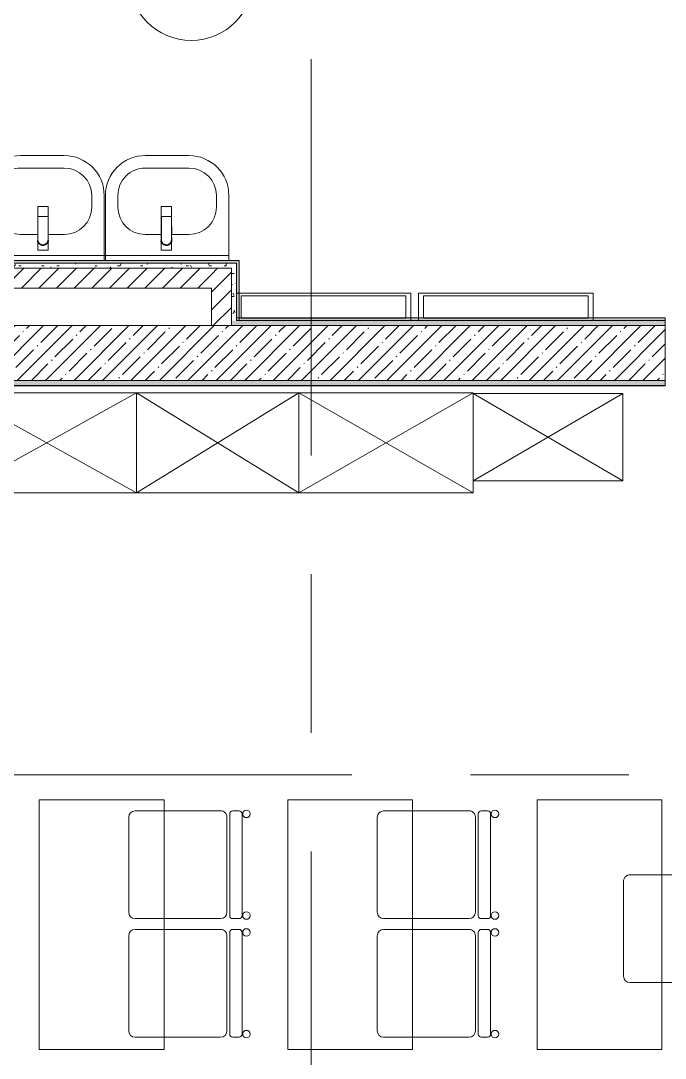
# Model space of a CAD drawing. Header units: millimetres. Extents: x 1322 to 199238, y -8553 to 29000.
# Drawn here: x 39264 to 41849, y 2465 to 6621 of the extents above; entities that cross this region are included whole.
import ezdxf

# ---------------------------------------------------------------- set-up
doc = ezdxf.new("R2010")
doc.units = ezdxf.units.MM
doc.linetypes.add('Осевая', pattern=[3175, 635, -476.25, 1587.5, -476.25])
for name, color, linetype, lineweight in [('0-1', 7, 'Continuous', 9), ('A-AREA-IDEN', 7, 'Continuous', 9), ('A-WALL', 7, 'Continuous', 9), ('I-WALL', 7, 'Continuous', 9), ('P-SANR-FIXT', 7, 'Continuous', 9), ('Оси-2', 7, 'Осевая', 9)]:
    doc.layers.add(name, color=color, linetype=linetype, lineweight=lineweight)
for name, color, linetype, lineweight, true_color in [('A-WALL-1', 7, 'Continuous', 9, 0x3c3c3c), ('A-WALL-FNSH-1', 7, 'Continuous', 9, 0x3c3c3c), ('I-FURN-1', 7, 'Continuous', 9, 0xf0f0f0)]:
    doc.layers.add(name, color=color, linetype=linetype, lineweight=lineweight, true_color=true_color)
pattern_1 = [(45, (-75531.326, 0), (-35.35534, 35.35534), [])]
pattern_2 = [(0, (-75531.326, 0), (121.92, 30.48), [10.058, -81.382, 10.058, -81.382, -487.68]), (0, (-75531.326, 0), (121.92, 30.48), [-182.88, 10.058, -172.822, 10.058, -81.382, -213.36]), (0, (-75531.326, 0), (121.92, 30.48), [-457.2, 10.058, -50.902, 10.058, -142.342]), (120, (-75485.606, 15.24), (-87.356454, 90.345817), [10.058, -81.382, 10.058, -81.382, -487.68]), (120, (-75485.606, 15.24), (-87.356454, 90.345817), [-182.88, 10.058, -172.822, 10.058, -81.382, -213.36]), (120, (-75485.606, 15.24), (-87.356454, 90.345817), [-457.2, 10.058, -50.902, 10.058, -142.342]), (240, (-75470.366, 76.2), (-34.563546, -120.825817), [10.058, -81.382, 10.058, -81.382, -487.68]), (240, (-75470.366, 76.2), (-34.563546, -120.825817), [-182.88, 10.058, -172.822, 10.058, -81.382, -213.36]), (240, (-75470.366, 76.2), (-34.563546, -120.825817), [-457.2, 10.058, -50.902, 10.058, -142.342])]

# ---------------------------------------------------------------- blocks, each defined once
blk = doc.blocks.new('Стол базовый прямоугольный - 1_89-25401668-План размещения напольных электротехнических лючков и розеток 1 этажа в осях 23_1-33')
at = {"layer": 'I-FURN-1'}
for p, q in [((500, 250), (-500, 250)), ((-500, 250), (-500, -250)), ((500, -250), (500, 250)), ((-500, -250), (500, -250))]:
    blk.add_line(p, q, dxfattribs=at)
blk = doc.blocks.new('M_Стул-Breuer - 1_87-25466819-План размещения напольных электротехнических лючков и розеток 1 этажа в осях 23_1-33')
at = {"layer": 'I-FURN-1'}
for p, q in [((-215.9, 215.9), (-215.9, 100)), ((190.5, 241.3), (-190.5, 241.3)), ((215.9, 100), (215.9, 215.9)), ((-215.9, 100), (-215.9, -127)), ((215.9, -127), (215.9, 100)), ((203.2, -163.5), (-203.2, -163.5)), ((-190.5, -152.4), (190.5, -152.4)), ((-215.9, -176.2), (-215.9, -200.8)), ((215.9, -200.8), (215.9, -176.2)), ((-203.2, -213.5), (203.2, -213.5))]:
    blk.add_line(p, q, dxfattribs=at)
for centre, radius, start, end in [((-190.5, 215.9), 25.4, 90, 180), ((190.5, 215.9), 25.4, 0, 90), ((-190.5, -127), 25.4, 180, 270), ((-203.2, -176.2), 12.7, 90, 180), ((190.5, -127), 25.4, 270, 360), ((203.2, -176.2), 12.7, 360, 90), ((-203.2, -200.8), 12.7, 180, 270), ((203.2, -200.8), 12.7, 270, 360), ((-203.5, -230.6), 15.1, 360, 180), ((-203.5, -230.6), 15.1, 180, 360), ((203.7, -230.6), 15.1, 360, 180), ((203.7, -230.6), 15.1, 180, 360)]:
    blk.add_arc(centre, radius, start, end, dxfattribs=at)
blk = doc.blocks.new('Шкаф параметрический - 13_3-25587571-План размещения напольных электротехнических лючков и розеток 1 этажа в осях 23_1-33')
at = {"layer": 'I-FURN-1'}
for p, q in [((0, 0), (600, 350)), ((0, 350), (600, 0)), ((600, 350), (0, 350)), ((0, 350), (0, 0)), ((0, 0), (0, 350)), ((0, 350), (600, 350)), ((600, 0), (600, 350)), ((600, 350), (600, 0)), ((0, 0), (600, 0)), ((600, 0), (0, 0))]:
    blk.add_line(p, q, dxfattribs=at)
blk = doc.blocks.new('Шкаф параметрический - 13_1-25587687-План размещения напольных электротехнических лючков и розеток 1 этажа в осях 23_1-33')
at = {"layer": 'I-FURN-1'}
for p, q in [((0, 0), (700, 400)), ((0, 400), (700, 0)), ((700, 400), (0, 400)), ((0, 400), (0, 0)), ((0, 0), (0, 400)), ((0, 400), (700, 400)), ((700, 0), (700, 400)), ((700, 400), (700, 397.6)), ((700, 397.6), (700, 47.6)), ((700, 47.6), (700, 0)), ((0, 0), (700, 0)), ((700, 0), (0, 0))]:
    blk.add_line(p, q, dxfattribs=at)
blk = doc.blocks.new('Шкаф параметрический - 13_2-25587811-План размещения напольных электротехнических лючков и розеток 1 этажа в осях 23_1-33')
at = {"layer": 'I-FURN-1'}
for p, q in [((0, 0), (650, 400)), ((0, 400), (650, 0)), ((650, 400), (0, 400)), ((0, 400), (0, 0)), ((0, 0), (0, 400)), ((0, 400), (650, 400)), ((650, 0), (650, 400)), ((650, 400), (650, 0)), ((0, 0), (650, 0)), ((650, 0), (0, 0))]:
    blk.add_line(p, q, dxfattribs=at)
blk = doc.blocks.new('Шкаф параметрический - 13_4-25587915-План размещения напольных электротехнических лючков и розеток 1 этажа в осях 23_1-33')
at = {"layer": 'I-FURN-1'}
for p, q in [((0, 0), (720, 400)), ((0, 400), (720, 0)), ((720, 400), (0, 400)), ((0, 400), (0, 0)), ((0, 0), (0, 400)), ((0, 400), (720, 400)), ((720, 0), (720, 400)), ((720, 400), (720, 0)), ((0, 0), (720, 0)), ((720, 0), (0, 0))]:
    blk.add_line(p, q, dxfattribs=at)
blk = doc.blocks.new('Вешалка - 1_25-26107852-План размещения напольных электротехнических лючков и розеток 1 этажа в осях 23_1-33')
at = {"layer": 'I-FURN-1'}
for p, q in [((350, 55), (-350, 55)), ((-350, 55), (-350, -55)), ((-339, 55), (350, 55)), ((-330.4, -46), (-330.4, 44.4)), ((-330.4, -44.1), (-330.4, 44.4)), ((-330.4, 44.4), (330.2, 44.4)), ((330.2, 44.4), (-330.4, 44.4)), ((330.2, 44.4), (330.2, -46)), ((330.2, -44), (330.2, 44.4)), ((350, -55), (350, 55)), ((350, 55), (350, -44)), ((-350, -55), (350, -55)), ((330.2, -46), (-330.4, -46))]:
    blk.add_line(p, q, dxfattribs=at)
blk = doc.blocks.new('Вешалка - 1_25-V77-План размещения напольных электротехнических лючков и розеток 1 этажа в осях 23_1-33')
at = {"layer": 'I-FURN-1'}
for p, q in [((350, 55), (-350, 55)), ((-350, 55), (-350, -55)), ((-350, -44), (-350, 55)), ((-350, 55), (350, 55)), ((-330.4, -46), (-330.4, 44.4)), ((-330.4, -44), (-330.4, 44.4)), ((-330.4, 44.4), (330.2, 44.4)), ((330.2, 44.4), (-330.4, 44.4)), ((330.2, 44.4), (330.2, -46)), ((330.2, -44), (330.2, 44.4)), ((350, -55), (350, 55)), ((350, 55), (350, -44)), ((-350, -55), (350, -55)), ((330.2, -46), (-330.4, -46))]:
    blk.add_line(p, q, dxfattribs=at)
blk = doc.blocks.new('M_Стул-Breuer - 1_87-V86-План размещения напольных электротехнических лючков и розеток 1 этажа в осях 23_1-33')
at = {"layer": 'I-FURN-1'}
for p, q in [((-215.9, 215.9), (-215.9, 87.8)), ((190.5, 241.3), (-190.5, 241.3)), ((215.9, 87.8), (215.9, 215.9)), ((-215.9, 87.8), (-215.9, -127)), ((215.9, -127), (215.9, 87.8)), ((203.2, -163.5), (-203.2, -163.5)), ((-190.5, -152.4), (190.5, -152.4)), ((-215.9, -176.2), (-215.9, -200.8)), ((215.9, -200.8), (215.9, -176.2)), ((-203.2, -213.5), (203.2, -213.5))]:
    blk.add_line(p, q, dxfattribs=at)
for centre, radius, start, end in [((-190.5, 215.9), 25.4, 90, 180), ((190.5, 215.9), 25.4, 60, 90), ((190.5, 215.9), 25.4, 30, 60), ((190.5, 215.9), 25.4, 0, 30), ((-190.5, -127), 25.4, 180, 270), ((-203.2, -176.2), 12.7, 90, 180), ((190.5, -127), 25.4, 270, 360), ((203.2, -176.2), 12.7, 360, 90), ((-203.2, -200.8), 12.7, 180, 270), ((203.2, -200.8), 12.7, 270, 360), ((-203.5, -230.6), 15.1, 360, 180), ((-203.5, -230.6), 15.1, 180, 360), ((203.7, -230.6), 15.1, 360, 180), ((203.7, -230.6), 15.1, 180, 360)]:
    blk.add_arc(centre, radius, start, end, dxfattribs=at)
blk = doc.blocks.new('зеркало круглое500д - 1_22а зеркало круглое d500-30453653-План размещения напольных электротехнических лючков и розеток 1 этажа в осях 23_1-33')
at = {"layer": 'I-FURN-1'}
for p, q in [((-243.7, 0), (243.7, 0)), ((-250, 0), (-250, -20)), ((-250, -20), (250, -20)), ((250, -20), (-250, -20)), ((250, -20), (250, 0))]:
    blk.add_line(p, q, dxfattribs=at)
blk = doc.blocks.new('Раковина Roca Debba 50x42 - гибкая подводка_ 640х550х165 PN6_3_ ХВ_ГВ накидная гайка BP DN15_ К-гл_кон_ П DN 50-30803987-План размещения напольных электротехнических лючков и розеток 1 этажа в осях 23_1-33')
at = {"layer": 'P-SANR-FIXT'}
for p, q in [((-255, 0), (-255, -20)), ((240, -20), (240, 0)), ((-255, -20), (-255, -260)), ((240, -260), (240, -20)), ((-95, -103.6), (-25.6, -103.6)), ((16.4, -103.6), (80, -103.6)), ((-205, -260), (-205, -213.6)), ((190, -213.6), (190, -260)), ((80, -370), (-95, -370)), ((-95, -420), (80, -420))]:
    blk.add_line(p, q, dxfattribs=at)
for centre, radius, start, end in [((-95, -213.6), 110, 90, 180), ((80, -213.6), 110, 0, 90), ((-95, -260), 160, 180, 270), ((-95, -260), 110, 180, 270), ((80, -260), 160, 270, 0), ((80, -260), 110, 270, 0)]:
    blk.add_arc(centre, radius, start, end, dxfattribs=at)
blk = doc.blocks.new('Раковина Roca Debba 50x42 - гибкая подводка_ 640х550х165 PN6_3_ ХВ_ГВ накидная гайка BP DN15_ К-гл_кон_ П DN 50-V108-План размещения напольных электротехнических лючков и розеток 1 этажа в осях 23_1-33')
at = {"layer": 'P-SANR-FIXT'}
for p, q in [((240, -20), (240, 0)), ((-255, -0.2), (-255, -20)), ((-255, -20), (-255, -260)), ((240, -260), (240, -20)), ((-95, -103.6), (-30.6, -103.6)), ((11.4, -103.6), (80, -103.6)), ((-205, -260), (-205, -213.6)), ((190, -213.6), (190, -260)), ((80, -370), (-95, -370)), ((-95, -420), (80, -420))]:
    blk.add_line(p, q, dxfattribs=at)
for centre, radius, start, end in [((-95, -213.6), 110, 90, 180), ((80, -213.6), 110, 0, 90), ((-95, -260), 160, 180, 270), ((-95, -260), 110, 180, 270), ((80, -260), 160, 270, 0), ((80, -260), 110, 270, 0)]:
    blk.add_arc(centre, radius, start, end, dxfattribs=at)
blk = doc.blocks.new('смеситель для раковины - Default-V111-План размещения напольных электротехнических лючков и розеток 1 этажа в осях 23_1-33')
at = {"layer": '0-1'}
for p, q in [((21, 151.6), (-21, 151.6)), ((20.3, 111.8), (-20.3, 111.8)), ((-22.2, 10.7), (-21.7, 15.4)), ((-20.7, 17.2), (-20.7, 16.7)), ((-20.3, 19.4), (-20.3, 15.8)), ((20.3, 15.8), (20.3, 19.4)), ((20.8, 16.7), (20.8, 17.2)), ((21.7, 15.4), (22.2, 10))]:
    blk.add_line(p, q, dxfattribs=at)
at = {"layer": '0-1', "flags": 128}
for points in [[(-21, 151.3), (-21, 147.9), (-21, 145.7), (-21, 145.2), (-21, 144.9), (-21, 144.8), (-21, 144.7), (-21, 144.7)], [(21, 89.1), (21, 88.6), (21, 88.3), (21, 88.3)]]:
    blk.add_lwpolyline(points, dxfattribs=at)
at = {"layer": 'P-SANR-FIXT'}
for p, q in [((21, 151.6), (-21, 151.6)), ((-21, 151.6), (-21, -23)), ((21, -23), (21, 151.6)), ((-20.3, 111.8), (-20.3, 111.8)), ((-20.3, 111.8), (-20.3, 109.7)), ((20.3, 109.7), (20.3, 111.8)), ((20.3, 111.8), (20.3, 111.8)), ((21.3, 15.1), (21.1, 17.1)), ((21.1, 17.1), (21.3, 15.1)), ((-21, -23), (21, -23))]:
    blk.add_line(p, q, dxfattribs=at)
at = {"layer": 'P-SANR-FIXT', "flags": 128}
for points in [[(-21, 144), (-21, 91), (-21, 37.9)], [(21, 37.9), (21, 91), (21, 144)], [(-20.3, 19.4), (-20.3, 60.2), (-20.3, 109.7)], [(20.3, 109.7), (20.3, 60.2), (20.3, 19.4)], [(-20.3, 15.8), (-20.3, 17.1), (-20.3, 18.4)], [(20.3, 18.4), (20.3, 17.1), (20.3, 15.8)], [(21, 17.1), (21, 22.3), (21, 27.5), (21, 32.7), (21, 37.9)], [(21, 15.1), (21, 15.6), (21, 16.1), (21, 16.6), (21, 17.1)]]:
    blk.add_lwpolyline(points, dxfattribs=at)
at = {"layer": 'P-SANR-FIXT'}
for centre, major_axis, ratio, start_param, end_param in [((-9809.3, 72.1), (-9788.3, 0.5), 0.986286, 3.135948, 3.138103), ((0, 17.2), (20.8, 0), 0.98634, 3.060685, 3.141593), ((0, 17.2), (20.8, 0), 0.98634, 3.141593, 3.395551), ((0, 17.2), (20.8, 0), 0.98634, 3.707105, 3.769911), ((0, 17.2), (20.8, 0), 0.98634, 5.654867, 5.717635), ((0, 17.2), (-20.8, 0), 0.98634, 2.887544, 3.141593), ((0, 17.2), (20.8, 0), 0.98634, 0, 0.080911), ((0, 17.2), (20.8, 0), 0.98634, 4.154533, 5.270098)]:
    blk.add_ellipse(centre, major_axis=major_axis, ratio=ratio, start_param=start_param, end_param=end_param, dxfattribs=at)
for points, knots in [([(-21, 151.6), (-21, 151.7), (-21, 151.5), (-21, 150.5), (-21, 148.7), (-21, 146.9), (-21, 145.2), (-21, 144.4), (-21, 144)], [0.4444444, 0.4444444, 0.4444444, 0.4444444, 0.5555556, 0.6666667, 0.7777778, 0.8888889, 0.9444444, 1, 1, 1, 1]), ([(21, 144), (21, 144.4), (21, 145.2), (21, 146.9), (21, 148.7), (21, 150.5), (21, 151.5), (21, 151.7), (21, 151.6)], [0, 0, 0, 0, 0.0555556, 0.1111111, 0.2222222, 0.3333333, 0.4444444, 0.5555556, 0.5555556, 0.5555556, 0.5555556]), ([(-21.3, 38.9), (-21.3, 39.6), (-21.2, 41.1), (-21.2, 44.2), (-21.2, 48.8), (-21.1, 54.3), (-21.1, 59.3), (-21.1, 63.2), (-21.1, 66.1), (-21.1, 68.8), (-21.1, 72.5), (-21, 78.9), (-21, 84.5), (-21, 88.1)], [0.5862751, 0.5862751, 0.5862751, 0.5862751, 0.625, 0.6666667, 0.7083333, 0.75, 0.7916667, 0.8125, 0.8333333, 0.8541667, 0.875, 0.9166667, 1, 1, 1, 1]), ([(21, 88.1), (21, 84.5), (21, 78.9), (21.1, 72.5), (21.1, 68.8), (21.1, 66.1), (21.1, 63.2), (21.1, 59.3), (21.2, 54.3), (21.2, 48.8), (21.2, 44.2), (21.3, 41.1), (21.3, 39.6), (21.3, 38.9)], [0, 0, 0, 0, 0.0833333, 0.125, 0.1458333, 0.1666667, 0.1875, 0.2083333, 0.25, 0.2916667, 0.3333333, 0.375, 0.4137249, 0.4137249, 0.4137249, 0.4137249]), ([(-21.1, 17.1), (-21.2, 16.5), (-21.2, 16), (-21.3, 15.4), (-21.3, 15.4)], [0, 0, 0, 0, 0.1, 0.1032771, 0.1032771, 0.1032771, 0.1032771]), ([(21, 15.1), (20.9, 14), (20.5, 11.7), (19.3, 8.5), (17.6, 5.5), (14.8, 1.9), (11.1, -0.9), (6.8, -2.8), (3.4, -3.6), (0, -3.8), (-4.5, -3.5), (-10.1, -1.7), (-14.7, 1.9), (-17.6, 5.5), (-19.3, 8.4), (-20.5, 11.7), (-20.9, 13.9), (-21, 15)], [0, 0, 0, 0, 0.055556, 0.111111, 0.166667, 0.222222, 0.333333, 0.388889, 0.444444, 0.5, 0.555556, 0.666667, 0.777778, 0.833333, 0.888889, 0.944444, 1, 1, 1, 1]), ([(20.3, 19.4), (20.3, 18.2), (20.2, 15.9), (19.3, 12.3), (18, 9.6), (16.8, 7.5), (15.7, 6), (14.5, 4.7), (12.8, 3), (10.4, 1.2), (7.1, -0.4), (2.4, -1.7), (-2.5, -1.7), (-7.1, -0.4), (-10.9, 1.5), (-13.6, 3.7), (-15.4, 5.7), (-16.5, 7.1), (-17.7, 9), (-18.9, 11.5), (-20, 15), (-20.3, 17.7), (-20.3, 19.4)], [0, 0, 0, 0, 0.055556, 0.111111, 0.166667, 0.194444, 0.222222, 0.25, 0.277778, 0.333333, 0.388889, 0.444444, 0.555556, 0.611111, 0.666667, 0.75, 0.770833, 0.791667, 0.833333, 0.875, 0.916667, 1, 1, 1, 1]), ([(20.3, 15.8), (20.3, 13.7), (19.8, 10.7), (17.9, 6.9), (16.3, 4.7), (14.8, 3.1), (13, 1.5), (11.1, 0.2), (9, -0.8), (7.3, -1.5), (5.5, -2), (3.6, -2.4), (1.4, -2.7), (-0.9, -2.7), (-3.3, -2.5), (-5.5, -2), (-7.7, -1.3), (-9.8, -0.4), (-11.7, 0.6), (-13.5, 1.9), (-15.1, 3.4), (-16.9, 5.4), (-19.5, 9.5), (-20.3, 13.2), (-20.3, 15.8)], [0, 0, 0, 0, 0.111111, 0.166667, 0.222222, 0.25, 0.277778, 0.333333, 0.361111, 0.388889, 0.416667, 0.444444, 0.479167, 0.513889, 0.548611, 0.583333, 0.618056, 0.652778, 0.6875, 0.722222, 0.756944, 0.791667, 0.861111, 1, 1, 1, 1]), ([(21.1, 17.1), (21.1, 16.7), (21.2, 16.1), (21.3, 15.6), (21.3, 15.3)], [0, 0, 0, 0, 0.0625, 0.1032634, 0.1032634, 0.1032634, 0.1032634])]:
    blk.add_open_spline(points, degree=3, knots=knots, dxfattribs=at)
for points in [[(-21.1, 17.1), (-21.1, 16.7), (-21.1, 16), (-21, 15.3), (-21, 15)], [(21, 37.9), (21, 36.1), (21, 32.7), (21.1, 27.5), (21.1, 22.3), (21.1, 18.8), (21.1, 17.1)], [(21.1, 17.1), (21.1, 16.7), (21.1, 16.1), (21, 15.4), (21, 15.1)], [(21.3, 15.3), (21.2, 15.9), (21.2, 16.5), (21.1, 17.1)]]:
    blk.add_open_spline(points, degree=3, dxfattribs=at)
blk = doc.blocks.new('Марка_Помещения - Номер-25198446-План размещения напольных электротехнических лючков и розеток 1 этажа в осях 23_1-33')
at = {"layer": 'A-AREA-IDEN'}
for start, end in [(360, 180), (180, 360)]:
    blk.add_arc((0, 0), 2.5, start, end, dxfattribs=at)

msp = doc.modelspace()

# ---------------------------------------------------------------- hatches: boundary and pattern name
at = {"layer": 'I-WALL'}
for points in [[(40128.7, 5650), (40139.7, 5650), (40139.7, 5661), (37548.7, 5661), (37548.7, 5650), (39938.4, 5650)], [(40139.7, 5420), (40139.7, 5650), (40128.7, 5650), (40128.7, 5420)]]:
    msp.add_hatch(color=256, dxfattribs=at).paths.add_polyline_path(points)
h = msp.add_hatch(dxfattribs=at)
h.set_pattern_fill('FP_31', color=256, style=0, pattern_type=2)
h.set_pattern_definition(pattern_2)
h.paths.add_polyline_path([(40108.7, 5630), (40108.7, 5650), (37528.7, 5650), (37528.7, 5630), (39938.4, 5630)])
h = msp.add_hatch(dxfattribs=at)
h.set_pattern_fill('FP_3', color=256, style=0, pattern_type=2)
h.set_pattern_definition(pattern_1)
h.paths.add_polyline_path([(39772.2, 5550), (40028.7, 5550), (40028.7, 5630), (37528.7, 5630), (37528.7, 5550), (39605.9, 5550)])
h = msp.add_hatch(dxfattribs=at)
h.set_pattern_fill('FP_3', color=256, style=0, pattern_type=2)
h.set_pattern_definition(pattern_1)
h.paths.add_polyline_path([(40108.7, 5400), (40108.7, 5630), (40028.7, 5630), (40028.7, 5400)])
h = msp.add_hatch(dxfattribs=at)
h.set_pattern_fill('FP_31', color=256, style=0, pattern_type=2)
h.set_pattern_definition(pattern_2)
h.paths.add_polyline_path([(40128.7, 5420), (40128.7, 5650), (40108.7, 5650), (40108.7, 5420)])
h = msp.add_hatch(dxfattribs=at)
h.set_pattern_fill('FP_31', color=256, style=0, pattern_type=2)
h.set_pattern_definition(pattern_2)
h.paths.add_polyline_path([(42898.7, 5400), (43338.7, 5400), (43338.7, 5420), (42898.7, 5420)])
h.paths.add_polyline_path([(41848.7, 5400), (41848.7, 5420), (40108.7, 5420), (40108.7, 5400), (40936, 5400)])
h = msp.add_hatch(color=256, dxfattribs=at)
h.paths.add_polyline_path([(43318.7, 5420), (43318.7, 5431), (42898.7, 5431), (42898.7, 5420), (43208.7, 5420)])
h.paths.add_polyline_path([(41848.7, 5420), (41848.7, 5431), (40128.7, 5431), (40128.7, 5420), (41559.3, 5420)])
h = msp.add_hatch(dxfattribs=at)
h.set_pattern_fill('FP_2', color=256, style=0, pattern_type=2)
h.set_pattern_definition([(45, (-75531.33, 0), (-57.024626, 57.024626), []), (45, (-75474.3, 0), (-57.024626, 57.024626), [100.806, -20.161, 3.353, -16.808])])
h.paths.add_polyline_path([(43758.7, 5180), (43798.7, 5180), (43798.7, 5400), (42898.7, 5400), (42898.7, 5180), (43596.1, 5180)])
h.paths.add_polyline_path([(41848.7, 5180), (41848.7, 5400), (36398.7, 5400), (36398.7, 5180), (40936, 5180)])
h = msp.add_hatch(dxfattribs=at)
h.set_pattern_fill('FP_31', color=256, style=0, pattern_type=2)
h.set_pattern_definition(pattern_2)
h.paths.add_polyline_path([(43758.7, 5160), (43758.7, 5180), (42898.7, 5180), (42898.7, 5160), (43757.7, 5160)])
h.paths.add_polyline_path([(36398.7, 5160), (41848.7, 5160), (41848.7, 5180), (36398.7, 5180)])

# ---------------------------------------------------------------- linework, layer by layer
at = {"layer": 'A-WALL'}
for p, q in [((40128.7, 5431), (40128.7, 5420)), ((41848.7, 5420), (40128.7, 5420)), ((40028.7, 5400), (41848.7, 5400))]:
    msp.add_line(p, q, dxfattribs=at)
at = {"layer": 'A-WALL-1'}
for p, q in [((40108.7, 5630), (37528.7, 5630)), ((40128.7, 5650), (37548.7, 5650)), ((40108.7, 5400), (40108.7, 5630)), ((37528.7, 5550), (40028.7, 5550)), ((40028.7, 5550), (40028.7, 5400)), ((41848.7, 5160), (41848.7, 5420)), ((40028.7, 5400), (36398.7, 5400)), ((36378.7, 5160), (41848.7, 5160)), ((36398.7, 5180), (41848.7, 5180))]:
    msp.add_line(p, q, dxfattribs=at)
at = {"layer": 'A-WALL-FNSH-1'}
for p, q in [((39604.9, 5661), (37548.7, 5661)), ((40139.7, 5661), (39605.9, 5661)), ((40139.7, 5420), (40139.7, 5661)), ((40128.7, 5650), (40128.7, 5431)), ((41848.7, 5431), (40128.7, 5431)), ((41848.7, 5420), (41848.7, 5431)), ((36377.7, 5159), (41848.7, 5159)), ((41848.7, 5159), (41848.7, 5160))]:
    msp.add_line(p, q, dxfattribs=at)
at = {"layer": 'Оси-2'}
for p, q in [((40428.7, 593.7), (40428.7, 19415.1)), ((9318.1, 3600), (47228.7, 3600))]:
    msp.add_line(p, q, dxfattribs=at)

# ---------------------------------------------------------------- block references
at = {"layer": 'A-AREA-IDEN', "xscale": 99.99999999999993, "yscale": 99.99999999999993, "zscale": 99.99999999999993}
msp.add_blockref('Марка_Помещения - Номер-25198446-План размещения напольных электротехнических лючков и розеток 1 этажа в осях 23_1-33', (39947.8, 6792.3), dxfattribs=at)
at = {"layer": 'I-FURN-1'}
for name, p, rotation in [('зеркало круглое500д - 1_22а зеркало круглое d500-30453653-План размещения напольных электротехнических лючков и розеток 1 этажа в осях 23_1-33', (39348.7, 5661), 180), ('зеркало круглое500д - 1_22а зеркало круглое d500-30453653-План размещения напольных электротехнических лючков и розеток 1 этажа в осях 23_1-33', (39848.7, 5661), 180), ('Стол базовый прямоугольный - 1_89-25401668-План размещения напольных электротехнических лючков и розеток 1 этажа в осях 23_1-33', (39588.7, 3000), 90), ('Стол базовый прямоугольный - 1_89-25401668-План размещения напольных электротехнических лючков и розеток 1 этажа в осях 23_1-33', (40585, 3000), 90), ('Стол базовый прямоугольный - 1_89-25401668-План размещения напольных электротехнических лючков и розеток 1 этажа в осях 23_1-33', (41585, 3000), 90), ('M_Стул-Breuer - 1_87-25466819-План размещения напольных электротехнических лючков и розеток 1 этажа в осях 23_1-33', (39938.7, 3240), 90.00000000000006), ('M_Стул-Breuer - 1_87-25466819-План размещения напольных электротехнических лючков и розеток 1 этажа в осях 23_1-33', (40935, 3240), 90.00000000000006), ('M_Стул-Breuer - 1_87-V86-План размещения напольных электротехнических лючков и розеток 1 этажа в осях 23_1-33', (41922.8, 2983.7), 90.00000000000006), ('M_Стул-Breuer - 1_87-25466819-План размещения напольных электротехнических лючков и розеток 1 этажа в осях 23_1-33', (39938.7, 2765), 90.00000000000006), ('M_Стул-Breuer - 1_87-25466819-План размещения напольных электротехнических лючков и розеток 1 этажа в осях 23_1-33', (40935, 2765), 90.00000000000006)]:
    msp.add_blockref(name, p, dxfattribs=dict(at, rotation=rotation))
for name, p in [('Вешалка - 1_25-26107852-План размещения напольных электротехнических лючков и розеток 1 этажа в осях 23_1-33', (40478.7, 5475)), ('Вешалка - 1_25-V77-План размещения напольных электротехнических лючков и розеток 1 этажа в осях 23_1-33', (41209.3, 5475)), ('Шкаф параметрический - 13_4-25587915-План размещения напольных электротехнических лючков и розеток 1 этажа в осях 23_1-33', (39008.6, 4730)), ('Шкаф параметрический - 13_2-25587811-План размещения напольных электротехнических лючков и розеток 1 этажа в осях 23_1-33', (39728.7, 4730)), ('Шкаф параметрический - 13_1-25587687-План размещения напольных электротехнических лючков и розеток 1 этажа в осях 23_1-33', (40378.7, 4730)), ('Шкаф параметрический - 13_3-25587571-План размещения напольных электротехнических лючков и розеток 1 этажа в осях 23_1-33', (41078.7, 4777.6))]:
    msp.add_blockref(name, p, dxfattribs=at)
at = {"layer": 'P-SANR-FIXT', "rotation": 180}
for name, p in [('Раковина Roca Debba 50x42 - гибкая подводка_ 640х550х165 PN6_3_ ХВ_ГВ накидная гайка BP DN15_ К-гл_кон_ П DN 50-V108-План размещения напольных электротехнических лючков и розеток 1 этажа в осях 23_1-33', (39343.7, 5661)), ('Раковина Roca Debba 50x42 - гибкая подводка_ 640х550х165 PN6_3_ ХВ_ГВ накидная гайка BP DN15_ К-гл_кон_ П DN 50-30803987-План размещения напольных электротехнических лючков и розеток 1 этажа в осях 23_1-33', (39843.7, 5661))]:
    msp.add_blockref(name, p, dxfattribs=at)
at = {"layer": 'P-SANR-FIXT'}
for p in [(39353.3, 5724.9), (39848.3, 5724.9)]:
    msp.add_blockref('смеситель для раковины - Default-V111-План размещения напольных электротехнических лючков и розеток 1 этажа в осях 23_1-33', p, dxfattribs=at)

doc.saveas('drawing.dxf')
